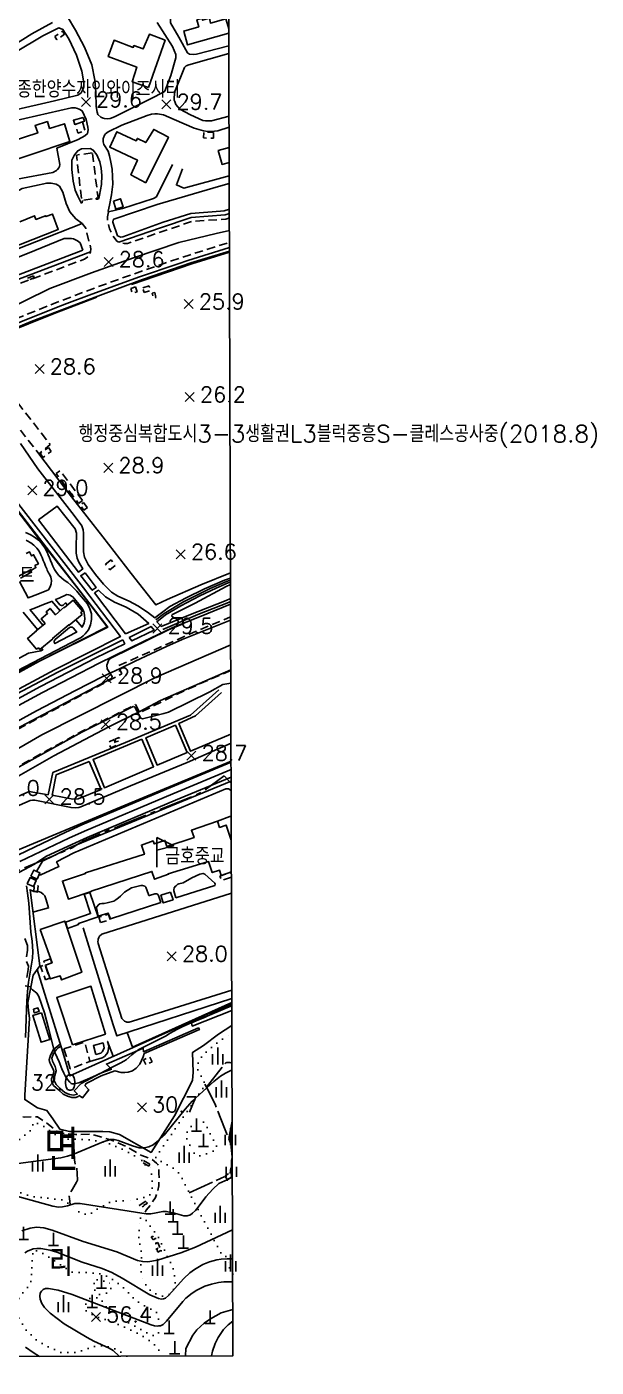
# Model space of a CAD drawing. Header units: millimetres. Extents: x 224638 to 227100, y 430787 to 433573.
# Drawn here: x 226765 to 227100, y 430787 to 431577 of the extents above; entities that cross this region are included whole.
import ezdxf

# ---------------------------------------------------------------- set-up
doc = ezdxf.new("R2010")
doc.units = ezdxf.units.MM
for name, pattern in [('15M2P5', [17.5, 15, -2.5]), ('20M3A3M3', [29, 20, -3, 3, -3]), ('5M2P5', [7.5, 5, -2.5]), ('AM4', [4, 0, -4])]:
    doc.linetypes.add(name, pattern=pattern)
for name, color, linetype in [('A0013110', 1, 'Continuous'), ('A0013117', 1, 'Continuous'), ('A0013118', 1, 'Continuous'), ('A0023119', 1, '5M2P5'), ('A0023210', 7, 'Continuous'), ('A0033324', 1, '5M2P5'), ('A0033327', 32, 'Continuous'), ('A0063321', 7, 'Continuous'), ('B0014111', 7, 'Continuous'), ('B0014115', 7, 'Continuous'), ('B0014116', 7, '5M2P5'), ('B0014118', 7, '5M2P5'), ('B0014411', 7, 'Continuous'), ('B0024120', 3, 'B0024120'), ('B0024127', 7, 'Continuous'), ('C0076117', 7, 'Continuous'), ('C0285311', 7, 'Continuous'), ('D0015112', 3, '15M2P5'), ('D0015212', 3, 'Continuous'), ('D0025111', 3, 'AM4'), ('F0017111', 30, 'Continuous'), ('F0017114', 7, 'Continuous'), ('F0027132', 7, 'Continuous'), ('F0027217', 7, 'Continuous'), ('F0047224', 7, 'Continuous'), ('F0047225', 7, 'Continuous'), ('G0018118', 7, '20M3A3M3'), ('H0017334', 7, 'Continuous'), ('H0049140', 7, 'Continuous'), ('H0049224', 7, 'Continuous'), ('H0049225', 7, 'Continuous'), ('H0049231', 7, 'Continuous')]:
    doc.layers.add(name, color=color, linetype=linetype)
doc.styles.add('HIST', font='romans.shx', dxfattribs={"bigfont": 'ngsw.shx'})
doc.styles.add('ngsw', font='romans.shx', dxfattribs={"bigfont": 'ngsw.shx'})
doc.linetypes.add('B0024120', pattern='A,10,-1.75,[133,ltypeshp.shx,S=0.75,R=0,X=0,Y=0],-3.25', length=15)

# ---------------------------------------------------------------- blocks, each defined once
blk = doc.blocks.new('B0014411')
at = {"layer": 'B0014411'}
for points in [[(0, 17.5), (10, 12.5), (0, 10)], [(0, 17.5), (0, 0)]]:
    blk.add_lwpolyline(points, dxfattribs=at)
blk = doc.blocks.new('C0285311')
at = {"layer": 'C0285311'}
for p, q in [((-3.024, 0.014), (2.976, 0.014)), ((-0.024, 0.014), (-0.024, 7.514))]:
    blk.add_line(p, q, dxfattribs=at)
blk = doc.blocks.new('D0015212')
at = {"layer": 'D0015212'}
for p, q in [((-3.077, -4.058), (-3.077, 1.942)), ((-0.077, -4.058), (-0.077, 5.942)), ((2.923, -4.058), (2.923, 1.942))]:
    blk.add_line(p, q, dxfattribs=at)
blk = doc.blocks.new('F0027217')
at = {"layer": 'F0027217'}
for p, q in [((-2.652, 2.652), (2.652, -2.652)), ((-2.652, -2.652), (2.652, 2.652))]:
    blk.add_line(p, q, dxfattribs=at)

msp = doc.modelspace()

# ---------------------------------------------------------------- linework, layer by layer
at = {"layer": 'A0013110', "flags": 128}
for points in [[(226883.9, 431469.109), (226880.855, 431468.232), (226878.66, 431467.978), (226861.115, 431466.717), (226844.943, 431461.427), (226821.155, 431452.966), (226820.059, 431452.634)], [(226704.729, 431402.486), (226739.941, 431417.154), (226755.539, 431429.008), (226797.619, 431445.081)], [(226716.419, 431381.925), (226732.06, 431388.334), (226767.259, 431403.101), (226806.489, 431417.898), (226832.762, 431427.725), (226861.2, 431437.551), (226883.977, 431444.393)], [(226492.532, 431121.291), (226506.095, 431095.597), (226514.35, 431086.386), (226542.675, 431032.725), (226552.502, 431030.836), (226560.745, 431037.605), (226568.003, 431043.473), (226575.302, 431049.289), (226583.695, 431055.873), (226595.02, 431060.813), (226623.778, 431082.481), (226663.453, 431110.129), (226705.786, 431137.047), (226726.025, 431149.287), (226748.319, 431161.898), (226770.29, 431173.925), (226793.26, 431185.9), (226809.478, 431194.09), (226819.624, 431198.855), (226828.395, 431203.1), (226837.574, 431207.412), (226846.787, 431211.653), (226856.032, 431215.823), (226884.652, 431227.305)], [(226884.744, 431197.968), (226843.369, 431179.941), (226830.778, 431173.273), (226812.943, 431164.363), (226780.502, 431147.363), (226741.794, 431125.328)], [(226579.927, 430962.583), (226580.205, 430961.872), (226581.527, 430961.105), (226582.83, 430960.857), (226586.116, 430960.32), (226594.11, 430966.68), (226613.23, 430981.27), (226620.282, 430986.494), (226624.705, 430990.491), (226631.211, 430998.166), (226636.1, 431006.17), (226654.82, 431028.87), (226672.83, 431049.2), (226684.75, 431058.13), (226689.95, 431061), (226698.59, 431065.24), (226706.39, 431068.41), (226745.25, 431082.92), (226759.76, 431089.04), (226787.69, 431102.49), (226796.95, 431106.63), (226849.14, 431128.69), (226884.913, 431143.541)], [(226748.971, 431072.794), (226768.764, 431083.338), (226776.129, 431088.198), (226791.06, 431095.23), (226800.14, 431099.29), (226852.23, 431121.31), (226884.94, 431134.88)]]:
    msp.add_lwpolyline(points, dxfattribs=at)
at = {"layer": 'A0013117', "flags": 128}
msp.add_lwpolyline([(226764.41, 431070.81), (226765.08, 431066.42), (226765.9, 431060.58), (226767.06, 431043.46), (226767.7, 431038.15), (226768.25, 431032.25), (226767.99, 431028.14), (226765.56, 431014.04), (226765, 431008.63), (226764.64, 431003.12), (226763.87, 430981.54)], dxfattribs=at)
at = {"layer": 'A0013118', "flags": 128}
for points in [[(226883.505, 431596.313), (226869.332, 431592.508), (226852.415, 431587.313), (226850.521, 431584.873), (226849.511, 431583.038), (226849.143, 431581.077), (226849.293, 431578.836), (226854.216, 431570.411), (226859.218, 431561.196), (226860.486, 431560.474), (226862.778, 431560.288), (226864.459, 431560.362), (226883.601, 431565.308)], [(226779.815, 431578.987), (226767.668, 431572.382), (226743.011, 431557.14), (226725.419, 431545.17), (226708.124, 431532.686), (226688.609, 431517.237), (226671.141, 431502.661), (226670.391, 431502.57), (226669.081, 431502.644), (226662.853, 431509.617), (226653.42, 431521.861), (226653.145, 431523.318), (226653.142, 431524.363), (226653.262, 431525.203), (226653.809, 431527.331), (226658.941, 431532.326), (226711.343, 431573.365), (226727.192, 431585.834)], [(226788.426, 431582.73), (226793.201, 431574.617), (226798.618, 431564.55), (226802.82, 431554.129), (226804.619, 431545.129), (226805.205, 431537.846), (226805.46, 431529.701), (226805.981, 431526.219), (226806.539, 431524.901), (226808.262, 431523.281), (226809.608, 431522.685), (226810.32, 431522.509), (226811.911, 431522.363), (226813.763, 431522.517), (226816.344, 431523.489), (226837.922, 431534.297), (226845.051, 431537.984), (226845.833, 431538.68), (226849.343, 431547.811), (226852.396, 431558.234), (226852.363, 431560.245), (226850.483, 431564.863), (226841.39, 431579.137)], [(226757.929, 431561.686), (226774.041, 431571.175), (226783.505, 431575.923), (226785.85, 431575.036), (226789.33, 431569.467), (226793.844, 431559.766), (226796.947, 431550.339), (226798.226, 431543.521), (226798.168, 431541.191), (226797.826, 431540.009), (226796.546, 431537.573), (226794.62, 431536.357), (226780.963, 431532.974), (226756.284, 431527.165)], [(226883.615, 431560.774), (226859.965, 431554.138), (226858.437, 431553.547), (226857.781, 431553.053), (226857.452, 431552.493), (226851.71, 431538.532), (226851.337, 431534.992), (226851.459, 431533.255), (226851.696, 431532.546), (226852.343, 431530.73), (226854.762, 431528.036), (226861.094, 431524.654), (226868.307, 431521.362), (226869.902, 431521.174), (226873.425, 431521.133), (226883.729, 431524.015)], [(226758.882, 431486.808), (226779.851, 431490.852), (226782.041, 431491.941), (226782.722, 431492.506), (226783.392, 431493.417), (226783.811, 431494.251), (226784.022, 431495.441), (226782.222, 431505.057), (226794.861, 431510.146), (226798.815, 431512.294), (226800.316, 431513.64), (226800.803, 431515.804), (226800.59, 431517.486), (226799.602, 431522.032), (226797.285, 431527.018), (226795.397, 431528.11), (226794.474, 431528.455), (226793.181, 431528.756), (226790.879, 431528.764), (226756.562, 431521.069)], [(226850.389, 431495.419), (226841.03, 431476.464), (226839.181, 431475.419), (226820.997, 431469.644), (226812.681, 431467.602), (226812.472, 431467.978), (226813.391, 431471.511), (226814.571, 431477.67), (226815.226, 431483.946), (226815.17, 431488.428), (226814.832, 431492.739), (226814.185, 431496.791), (226813.399, 431500.55), (226812.528, 431503.246), (226810.007, 431507.339), (226809.628, 431508.914), (226809.507, 431509.844), (226809.6, 431510.942), (226809.706, 431511.231), (226810.359, 431512.652), (226810.967, 431513.446), (226812.555, 431514.712), (226820.62, 431518.554), (226835.449, 431524.37), (226838.054, 431525.081), (226840.037, 431525.293), (226841.541, 431525.297), (226845.117, 431524.729), (226851.457, 431521.935), (226863.226, 431516.924), (226868.605, 431515.217), (226871.231, 431514.977), (226872.394, 431514.981), (226875.245, 431515.175), (226877.031, 431515.388), (226883.75, 431517.363)], [(226805.073, 431475.547), (226805.539, 431475.056), (226806.247, 431475.113), (226807.01, 431475.389), (226807.418, 431477.476), (226808.643, 431483.607), (226808.716, 431489.046), (226808.434, 431493.359), (226807.61, 431497.062), (226805.775, 431501.177), (226803.714, 431504.002), (226801.917, 431504.897), (226796.84, 431504.75), (226794.582, 431503.573), (226792.661, 431501.145), (226791.196, 431498.015), (226791.059, 431495.1), (226791.146, 431492.536), (226791.897, 431485.747), (226793.028, 431480.386), (226794.572, 431476.788), (226796.541, 431472.816), (226796.959, 431472.839), (226797.191, 431472.911), (226797.457, 431474.361)], [(226883.839, 431488.737), (226857.115, 431481.45), (226852.731, 431483.455), (226856.224, 431492.833)], [(226705.778, 431420.532), (226720.503, 431427.006), (226729.709, 431434.161), (226770.407, 431450.081), (226797.173, 431460.737), (226793.543, 431463.571), (226789.96, 431467.569), (226787.876, 431472.549), (226785.774, 431479.229), (226783.877, 431482.665), (226781.861, 431483.914), (226778.864, 431484.522), (226776.356, 431484.517), (226761.86, 431481.349), (226730.429, 431464.357), (226696.052, 431447.536), (226690.357, 431445.499), (226688.351, 431445.001), (226686.674, 431444.817), (226684.958, 431444.534), (226683.702, 431443.891), (226676.426, 431439.21), (226704.729, 431402.486)], [(226820.059, 431452.634), (226818.099, 431453.496), (226815.2, 431461.501), (226815.507, 431462.826), (226815.815, 431463.302), (226841.444, 431471.965), (226877.503, 431482.589), (226883.853, 431484.348)], [(226797.619, 431445.081), (226796.064, 431449.333), (226794.431, 431450.538), (226792.202, 431451.676), (226790.863, 431451.959), (226788.03, 431451.997), (226786.66, 431451.851), (226764.926, 431443.081), (226732.213, 431430.085), (226717.613, 431418.511), (226708.235, 431414.41)], [(226699.579, 431373.241), (226725.542, 431339.67), (226761.34, 431293.496), (226798.031, 431246.208), (226819.787, 431217.566), (226780.902, 431198.018), (226752.422, 431182.745), (226720.825, 431164.934), (226680.503, 431140.581), (226657.855, 431125.707), (226631.087, 431107.504), (226602.963, 431087.421), (226584.154, 431073.725), (226567.901, 431064.096), (226552.967, 431055.617), (226547.036, 431051.633), (226542.929, 431047.861), (226537.601, 431042.338)], [(226732.596, 431181.508), (226772.156, 431203.017), (226812.419, 431223.18), (226697.289, 431372.06)], [(226884.576, 431251.999), (226881.132, 431250.853), (226869.213, 431245.665), (226858.512, 431240.372), (226848.907, 431235.215), (226844.775, 431232.065), (226839.948, 431228.64), (226835.648, 431231.945), (226830.029, 431235.727), (226824.908, 431238.413), (226818.314, 431241.272), (226814.408, 431243.756), (226809.848, 431248.327), (226805, 431254.089), (226800.813, 431259.993), (226798.617, 431264.377), (226797.991, 431267.411), (226797.987, 431269.92), (226798.023, 431275.805), (226797.972, 431278.387), (226797.718, 431280.371), (226797.49, 431281.576), (226796.959, 431282.831), (226792.533, 431288.876), (226771.151, 431316.352), (226760.872, 431331.277)], [(226763.869, 431278.9), (226764.778, 431278.439), (226765.694, 431277.991), (226766.616, 431277.556), (226769.173, 431276.131), (226771.493, 431274.347), (226773.526, 431272.241), (226775.228, 431269.859), (226776.562, 431267.253), (226777.261, 431265.593), (226777.958, 431263.932), (226778.651, 431262.269), (226779.342, 431260.605), (226780.03, 431258.941), (226780.955, 431257.026), (226782.101, 431255.234), (226783.45, 431253.59), (226784.984, 431252.117), (226786.682, 431250.836), (226788.678, 431249.346), (226790.586, 431247.744), (226792.398, 431246.035), (226794.109, 431244.225), (226795.713, 431242.319), (226800.327, 431236.786), (226801.799, 431233.951), (226802.621, 431230.864), (226802.754, 431227.672), (226802.192, 431224.527), (226800.961, 431221.579), (226800.056, 431220.286), (226799.016, 431219.098), (226797.853, 431218.03), (226796.582, 431217.094), (226795.373, 431216.382), (226750.001, 431192.772)], [(226760.328, 431249.97), (226765.397, 431240.362), (226766.899, 431240.919), (226772.153, 431242.974), (226777.369, 431245.123), (226778.388, 431246.787), (226778.974, 431248.649), (226779.092, 431250.597), (226778.735, 431252.515), (226777.924, 431254.29), (226777.479, 431255.047), (226777.065, 431255.821), (226776.682, 431256.611), (226776.332, 431257.416), (226775.646, 431259.075), (226774.958, 431260.732), (226774.267, 431262.389), (226773.573, 431264.044), (226772.877, 431265.698), (226771.811, 431267.779), (226770.452, 431269.682), (226768.828, 431271.364), (226766.974, 431272.79), (226764.77, 431274.003), (226764.287, 431274.231)], [(226776.332, 431257.416), (226775.646, 431259.075), (226774.958, 431260.732), (226774.267, 431262.389), (226773.573, 431264.044), (226772.877, 431265.698)], [(226766.684, 431256.716), (226767.384, 431255.39), (226760.954, 431251.997)], [(226884.613, 431239.879), (226882.045, 431238.835), (226859.986, 431230.135), (226843.732, 431223.5), (226841.285, 431226.291), (226846.261, 431230.362), (226855.306, 431235.581), (226866.592, 431241.443), (226876.096, 431246.011), (226883.261, 431249.219), (226884.583, 431249.655)], [(226774.062, 431224.267), (226766.522, 431233.31), (226769.753, 431234.515), (226774.425, 431236.343), (226779.067, 431238.243), (226779.408, 431238.389), (226784.162, 431232.688)], [(226788.48, 431236.067), (226787.404, 431237.357), (226785.939, 431236.137), (226785.472, 431235.906), (226784.953, 431235.857), (226784.452, 431235.998), (226784.033, 431236.309), (226781.539, 431239.301), (226783.679, 431240.216), (226788.259, 431242.261), (226789.2, 431242.134), (226790.106, 431241.854), (226790.953, 431241.426), (226791.718, 431240.865), (226797.106, 431234.402), (226798.125, 431232.358), (226798.684, 431230.145), (226798.758, 431227.863), (226798.344, 431225.618), (226797.46, 431223.513), (226797.117, 431223.021), (226793.402, 431227.476)], [(226884.624, 431236.577), (226870.57, 431230.987), (226850.215, 431222.686), (226833.375, 431214.68), (226807.176, 431201.916), (226773.84, 431184.678), (226742.77, 431168.045), (226715.696, 431152.232), (226685.625, 431133.721), (226655.153, 431113.877), (226625.703, 431093.576), (226592.544, 431069.633), (226571.691, 431054.072), (226557.98, 431041.518), (226548.996, 431031.51)], [(226762.528, 431231.854), (226770.988, 431221.705)], [(226773.225, 431210.654), (226773.974, 431209.756), (226772.8, 431209.145), (226765.694, 431207.702), (226755.049, 431202.163), (226751.297, 431198.6), (226749.834, 431197.499), (226748.159, 431196.76), (226746.36, 431196.421), (226744.531, 431196.5), (226742.768, 431196.993), (226731.879, 431201.432), (226732.595, 431203.189), (226732.901, 431203.627), (226733.345, 431203.924), (226733.867, 431204.039), (226734.395, 431203.957), (226738.158, 431202.423), (226737.591, 431201.034), (226742.981, 431198.837), (226743.277, 431199.564)], [(226741.794, 431125.328), (226745.178, 431117.371), (226765.991, 431126.396), (226777.133, 431124.388), (226779.968, 431137.582), (226822.71, 431155.206), (226861.01, 431171.23), (226877.621, 431186.293)], [(226884.862, 431160.096), (226861.068, 431150.008), (226854.215, 431166.471), (226863.961, 431170.885), (226879.368, 431184.672)], [(226884.878, 431154.739), (226858.969, 431143.481), (226825.759, 431129.636), (226796.385, 431117.268), (226795.289, 431116.992), (226793.05, 431116.828), (226790.708, 431116.847), (226769.363, 431121.193), (226767.883, 431121.236), (226766.672, 431121.143), (226725.657, 431103.189)], [(226771.992, 431077.273), (226772.781, 431077.282), (226783.492, 431082.205), (226782.138, 431084.888), (226792.317, 431090.152), (226881.824, 431127.838), (226883.369, 431127.847), (226884.965, 431126.988)], [(226876.926, 431108.92), (226884.194, 431111.706), (226885.012, 431111.785)], [(226768.733, 431067.567), (226771.079, 431067.179), (226771.188, 431067.602), (226772.031, 431067.345), (226773.166, 431066.873), (226774.176, 431065.993), (226775.186, 431064.867), (226776.031, 431062.612), (226777.399, 431057.825), (226768.204, 431055.322)], [(226885.152, 431066.579), (226808.776, 431042.453), (226807.455, 431041.116), (226807.017, 431040.366), (226806.707, 431039.511), (226806.648, 431038.833), (226806.528, 431038.052), (226806.7, 431036.811), (226820.503, 430992.748), (226822.181, 430991.094), (226823.044, 430990.686), (226823.618, 430990.621), (226824.959, 430990.61), (226826.836, 430991.13), (226885.33, 431009.425)], [(226815.39, 430988.978), (226817.635, 430982.484), (226885.345, 431004.525)], [(226885.353, 431002.15), (226826.836, 430975.753), (226823.766, 430984.48)], [(226801.77, 430967.46), (226808.932, 430969.494), (226810.425, 430970.436), (226811.752, 430971.95), (226812.339, 430972.987), (226812.547, 430973.87), (226812.736, 430974.907), (226812.862, 430976.583), (226812.192, 430979.263), (226815.506, 430970.481)]]:
    msp.add_lwpolyline(points, dxfattribs=at)
for points in [[(226771.448, 431286.219), (226782.425, 431294.398), (226793.148, 431280.897), (226793.832, 431278.509), (226793.814, 431275.683), (226793.636, 431272.962), (226793.642, 431269.358), (226793.716, 431266.584), (226794.226, 431263.812), (226795.265, 431261.292), (226797.581, 431257.384), (226795.101, 431255.408)], [(226798.905, 431255.045), (226805.436, 431246.374), (226803.167, 431244.86), (226796.426, 431253.401)], [(226804.535, 431243.218), (226806.798, 431244.793), (226810.984, 431241.017), (226816.35, 431237.869), (226823.189, 431234.867), (226830.192, 431230.747), (226836.411, 431225.256), (226822.813, 431219.192)], [(226789.794, 431222.88), (226790.311, 431223.137), (226790.886, 431223.19), (226791.441, 431223.032), (226791.903, 431222.685), (226793.985, 431220.188), (226793.394, 431219.861), (226781.121, 431213.475), (226780.735, 431214.231), (226780.693, 431214.791), (226780.87, 431215.324), (226781.238, 431215.747)], [(226824.828, 431217.068), (226826.371, 431214.976), (226839.611, 431221.278), (226837.785, 431223.513)], [(226821.173, 431215.599), (226822.264, 431213.312), (226805.237, 431204.958), (226772.599, 431188.173), (226732.825, 431166.497), (226731.345, 431168.849), (226754.931, 431181.824), (226782.907, 431196.517), (226801.806, 431206.019)], [(226858.989, 431149.239), (226841.337, 431141.902), (226834.798, 431157.968), (226852.147, 431165.395)], [(226832.371, 431157.152), (226839.266, 431140.912), (226810.292, 431128.595), (226803.635, 431145.165)], [(226801.324, 431144.097), (226781.808, 431136.16), (226779.612, 431124.153), (226791.786, 431121.864), (226794.957, 431121.985), (226808.374, 431127.594)], [(226852.466, 431063.747), (226851.225, 431067.893), (226851.211, 431068.402), (226851.477, 431069.711), (226852.262, 431070.634), (226852.695, 431071.07), (226853.505, 431071.741), (226854.225, 431071.977), (226856.702, 431072.561), (226861.817, 431075.522), (226866.569, 431077.748), (226868.4, 431078.148), (226869.487, 431077.756), (226875.383, 431072.336), (226875.625, 431071.817), (226875.418, 431071.098)], [(226843.524, 431060.972), (226842.124, 431065.206), (226841.706, 431065.696), (226841.277, 431066.022), (226840.695, 431066.168), (226839.997, 431066.164), (226836.825, 431065.164), (226836.487, 431065.162), (226836.226, 431065.709), (226834.744, 431069.94), (226834.197, 431070.539), (226832.732, 431070.96), (226831.853, 431070.955), (226826.276, 431069.57), (226822.066, 431067.144), (226820.979, 431065.869), (226819.758, 431064.665), (226818.571, 431063.664), (226817.124, 431062.568), (226815.944, 431061.872), (226811.938, 431060.797), (226810.231, 431060.485), (226808.867, 431060.477), (226807.523, 431060.286), (226806.757, 431059.708), (226805.876, 431058.428), (226805.661, 431058.056), (226805.589, 431057.819), (226806.718, 431053.032), (226812.617, 431054.768), (226813.977, 431051.354)], [(226849.296, 431067.088), (226850.724, 431062.636), (226845.002, 431060.801), (226843.575, 431065.253)], [(226791.46, 430977.201), (226810.937, 430983.531), (226802.406, 431011.659), (226782.294, 431005.095)], [(226805.227, 430971.432), (226803.858, 430976.745), (226809.495, 430978.357), (226810.234, 430975.385), (226809.382, 430973.61), (226808.935, 430973.174), (226808.295, 430972.284)]]:
    msp.add_lwpolyline(points, close=True, dxfattribs=at)
at = {"layer": 'A0023119', "flags": 128}
msp.add_lwpolyline([(226762.2, 430934.8), (226763.19, 430934.72), (226770.97, 430934.73), (226777.48, 430930.31), (226783.68, 430925.25), (226793.26, 430924.41), (226802.95, 430924.54), (226813.97, 430921.28), (226823.73, 430917.03), (226832.27, 430911.97), (226838.32, 430909.74), (226841.082, 430907.579), (226841.795, 430906.783), (226842.296, 430904.901), (226842.451, 430901.616), (226842.5, 430897.913), (226842.294, 430894.275), (226841.696, 430890.933), (226840.368, 430887.321), (226837.683, 430883.169), (226834.842, 430879.851), (226833.594, 430876.966)], dxfattribs=at)
at = {"layer": 'A0023210', "flags": 128}
for points in [[(226147.193, 431098.133), (226186.426, 431119.846), (226218.716, 431136.901), (226272.58, 431165.352), (226289.791, 431173.043), (226394.545, 431228.319), (226414.721, 431240.845), (226456.618, 431261.98), (226498.516, 431283.114), (226558.702, 431317.443), (226601.715, 431340.51), (226628.496, 431351.753), (226652.078, 431363.83), (226688.632, 431382.033), (226706.259, 431390.164), (226727.506, 431399.436), (226739.764, 431404.298), (226749.204, 431408.183), (226778.098, 431422.394), (226802.66, 431431.717), (226827.441, 431440.514), (226854.073, 431449.482), (226876.081, 431454.766), (226883.939, 431456.652)], [(226235.247, 430792.177), (226247.421, 430796.844), (226283.945, 430810.846), (226350.65, 430845.909), (226412.774, 430888.563), (226470.571, 430936.969), (226527.015, 430986.965), (226542.109, 430999.597), (226584.834, 431035.353), (226645.257, 431080.441), (226708.199, 431121.942), (226773.446, 431159.715), (226840.778, 431193.633), (226884.698, 431212.644)], [(226760.515, 431085.12), (226789.375, 431098.86), (226798.545, 431102.96), (226850.685, 431125), (226884.926, 431139.211)]]:
    msp.add_lwpolyline(points, dxfattribs=at)
at = {"layer": 'A0033324', "flags": 128}
for points in [[(226812.681, 431467.602), (226812.039, 431464.642), (226812.258, 431461.829), (226813.334, 431457.544), (226815.358, 431453.544), (226817.64, 431450.299), (226819.249, 431449.476), (226820.916, 431449.127), (226821.924, 431448.985), (226823.923, 431449.06), (226841.629, 431455.04), (226861.527, 431461.866), (226881.852, 431463.379), (226883.916, 431463.996)], [(226565.023, 431337.449), (226568.13, 431336.03), (226570.891, 431335.598), (226573.023, 431335.579), (226573.827, 431335.696), (226595.881, 431346.329), (226610.841, 431354.434), (226612.81, 431355.229), (226626.78, 431358.764), (226629.666, 431359.505), (226670.694, 431380.935), (226707.7, 431397.849), (226745.85, 431414.957), (226759.782, 431425.163), (226798.539, 431439.773), (226800.859, 431441.326), (226801.662, 431442.223), (226802.133, 431443.781), (226802.343, 431445.907), (226799.349, 431457.962), (226797.173, 431460.737)], [(226583.254, 431308.959), (226583.212, 431309.098), (226583.118, 431311.223), (226583.555, 431313.305), (226584.496, 431315.213), (226585.881, 431316.828), (226587.623, 431318.048), (226622.319, 431336.357), (226634.596, 431347.316), (226639.111, 431349.673), (226650.789, 431355.639), (226662.519, 431361.501), (226674.301, 431367.26), (226686.133, 431372.915), (226698.014, 431378.465), (226709.944, 431383.91), (226721.922, 431389.249), (226745.94, 431399.577), (226757.268, 431404.276), (226780.039, 431413.393), (226791.481, 431417.81), (226802.958, 431422.132), (226826.018, 431430.492), (226849.213, 431438.469), (226860.859, 431442.314), (226883.961, 431449.626)]]:
    msp.add_lwpolyline(points, dxfattribs=at)
at = {"layer": 'A0033327', "flags": 128}
for points in [[(226818.793, 431449.709), (226843.286, 431458.233), (226861.321, 431464.291), (226881.354, 431465.805), (226883.908, 431466.541)], [(226802.152, 431443.973), (226757.661, 431427.085), (226742.896, 431416.055), (226706.215, 431400.167), (226684.825, 431390.204), (226664.315, 431380.67), (226628.279, 431362.036), (226611.225, 431357.955), (226573.738, 431338.759), (226568.13, 431336.03)], [(226583.369, 431312.418), (226623.936, 431333.818), (226637.016, 431345.482), (226639.273, 431346.66), (226647.702, 431350.933), (226654.44, 431354.394), (226676.571, 431365.297), (226695.229, 431374.754), (226715.665, 431383.996), (226744.009, 431395.777), (226761.132, 431402.881), (226784.056, 431412.002), (226789.776, 431414.21), (226801.312, 431418.58), (226830.341, 431429.093), (226853.691, 431437.058), (226859.514, 431438.98), (226883.97, 431446.701)], [(226840.617, 431227.465), (226845.518, 431231.213), (226856.909, 431237.976), (226867.903, 431243.554), (226872.655, 431245.838), (226882.197, 431250.036), (226884.579, 431250.827)], [(226884.618, 431238.228), (226883.334, 431237.706), (226865.278, 431230.561), (226844.693, 431221.766)]]:
    msp.add_lwpolyline(points, dxfattribs=at)
at = {"layer": 'A0063321', "flags": 128}
msp.add_lwpolyline([(226788.571, 431045.714), (226795.15, 431048.041), (226795.001, 431048.669), (226806.606, 431052.659), (226801.684, 431066.971), (226798.314, 431065.813), (226802.202, 431054.506), (226787.337, 431049.394)], close=True, dxfattribs=at)
at = {"layer": 'B0014111', "flags": 128}
for points in [[(226797.775, 431523.229), (226798.495, 431520.969), (226792.885, 431519.041), (226792.103, 431521.481)], [(226815.639, 431473.879), (226817.077, 431469.256), (226821.347, 431470.645), (226819.817, 431475.267)], [(226772.524, 431045.148), (226786.952, 431050.096), (226796.953, 431019.948), (226785.136, 431015.41), (226784.311, 431017.779), (226778.392, 431016.058), (226775.579, 431024.142), (226779.452, 431025.489)], [(226773.351, 430996.003), (226778.199, 430980.305), (226772.993, 430978.697), (226768.144, 430994.395)]]:
    msp.add_lwpolyline(points, close=True, dxfattribs=at)
msp.add_lwpolyline([(226885.056, 431097.616), (226882.109, 431106.537), (226878.146, 431105.228), (226876.926, 431108.92), (226861.597, 431103.496), (226863.104, 431099.238), (226847.104, 431094.042), (226845.968, 431097.542), (226839.699, 431095.506), (226838.974, 431097.277), (226832.13, 431094.781), (226833.861, 431089.36), (226799.081, 431078.54), (226799.208, 431078.13), (226785.604, 431073.646), (226789.121, 431062.974), (226802.566, 431067.405), (226802.501, 431067.603), (226838.266, 431079.324), (226839.794, 431074.661), (226848.106, 431077.595), (226847.905, 431077.945), (226871.658, 431085.067), (226873.853, 431078.636), (226878.174, 431080.032), (226879.16, 431076.983), (226885.114, 431079.056)], dxfattribs=at)
at = {"layer": 'B0014115', "flags": 128}
for points in [[(226883.57, 431575.256), (226881.915, 431581.178), (226872.766, 431578.683), (226872.165, 431581.662), (226868.169, 431580.416), (226867.911, 431581.574), (226864.763, 431580.621), (226865.84, 431576.524), (226857.009, 431574.03), (226859.167, 431565.855), (226883.578, 431572.759)], [(226883.787, 431505.494), (226877.374, 431503.707), (226879.603, 431495.521), (226883.814, 431496.684)], [(226760.583, 431461.718), (226769.122, 431465.262), (226769.959, 431463.129), (226775.631, 431465.283), (226775.885, 431464.856), (226779.667, 431466.286), (226783.147, 431457.271), (226701.875, 431425.167)], [(226747.545, 431246.617), (226767.161, 431256.968), (226767.292, 431256.721), (226770.016, 431258.158), (226769.391, 431259.343), (226771.434, 431260.421), (226768.643, 431265.71), (226767.449, 431265.08), (226766.17, 431267.503), (226764.304, 431266.519)]]:
    msp.add_lwpolyline(points, dxfattribs=at)
for points in [[(226836.189, 431540.805), (226826.717, 431544.166), (226829.393, 431552.826), (226812.581, 431558.965), (226816.059, 431568.614), (226827.331, 431564.414), (226827.673, 431565.473), (226833.223, 431563.537), (226836.817, 431572.178), (226846.006, 431568.644)], [(226742.967, 431493.221), (226739.182, 431503.229), (226747.545, 431506.264), (226746.255, 431510.353), (226753.541, 431512.741), (226754.852, 431508.803), (226771.047, 431514.039), (226769.489, 431518.419), (226776.782, 431520.704), (226778.07, 431516.681), (226786.745, 431519.476), (226789.963, 431509.104)], [(226834.728, 431484.728), (226825.903, 431489.438), (226829.731, 431498.1), (226813.478, 431505.753), (226817.712, 431514.714), (226829.051, 431509.468), (226829.742, 431510.823), (226834.698, 431508.357), (226839.413, 431516.141), (226848.043, 431511.511)], [(226797.204, 431230.646), (226796.346, 431231.675), (226797.368, 431232.527), (226791.982, 431238.987), (226786.775, 431234.645), (226786.666, 431234.776), (226781.435, 431230.415), (226778.355, 431234.109), (226776.035, 431232.175), (226776.868, 431231.177), (226773.104, 431228.039), (226775.352, 431225.343), (226770.121, 431220.982), (226770.23, 431220.852), (226765.023, 431216.51), (226770.408, 431210.051), (226771.43, 431210.902), (226772.288, 431209.873), (226779.945, 431216.257), (226779.766, 431216.472), (226789.367, 431224.477), (226789.546, 431224.262)]]:
    msp.add_lwpolyline(points, close=True, dxfattribs=at)
at = {"layer": 'B0014116', "flags": 128}
for points in [[(226785.6, 431573.968), (226786.814, 431572.231), (226782.315, 431568.811), (226781.031, 431570.767)], [(226797.333, 431520.517), (226798.995, 431515.371), (226794.761, 431513.88), (226793.165, 431519.109)], [(226874.462, 431514.356), (226874.487, 431510.884), (226868.736, 431511.108), (226868.903, 431514.675)], [(226803.151, 431502.375), (226793.899, 431501.018), (226796.911, 431474.276), (226806.647, 431475.793)], [(226768.929, 431428.747), (226768.476, 431429.985), (226764.925, 431428.432), (226765.419, 431427.328)], [(226828.597, 431423.5), (226825.84, 431422.512), (226826.754, 431419.634), (226829.527, 431420.607)], [(226832.944, 431422.929), (226836.668, 431424.126), (226837.43, 431421.314), (226833.725, 431420.202)], [(226838.484, 431419.716), (226839.999, 431420.065), (226840.676, 431417.161), (226839.208, 431416.77)], [(226814.285, 431262.831), (226810.911, 431260.183), (226813.419, 431256.883), (226816.554, 431259.403)], [(226817.141, 431153.377), (226814.058, 431151.988), (226812.827, 431155.5), (226816.078, 431156.868)], [(226817.07, 431155.508), (226816.423, 431157.12), (226818.915, 431158.116), (226819.658, 431156.36)], [(226770.926, 431067.388), (226768.733, 431067.567), (226769.015, 431071.008), (226771.208, 431070.828)], [(226807.946, 431049.139), (226807.036, 431052.35), (226812.821, 431053.988), (226813.73, 431050.778)], [(226778.469, 431027.803), (226774.614, 431026.442), (226775.3, 431024.501), (226772.595, 431023.409), (226775.648, 431015.55), (226778.024, 431016.405), (226775.476, 431024.139), (226779.293, 431025.56)], [(226786.467, 430974.925), (226790.21, 430963.05), (226801.77, 430967.46), (226798.73, 430978.859)], [(226834.636, 430965.593), (226833.246, 430968.465), (226837.023, 430970.156), (226838.413, 430967.283)], [(226837.05, 430906.88), (226836.433, 430905.837), (226832.432, 430908.219), (226833.083, 430909.366)], [(226882.657, 430897.992), (226881.345, 430899.894), (226883.893, 430901.828), (226885.393, 430899.36)], [(226834.659, 430885.119), (226830.762, 430882.693), (226831.562, 430881.208), (226833.44, 430882.291), (226833.312, 430882.59), (226835.601, 430884.047)], [(226840.176, 430863.26), (226839.296, 430862.465), (226837.914, 430863.884), (226838.862, 430864.661)], [(226843.638, 430856.078), (226841.817, 430855.234), (226841.09, 430857.089), (226841.822, 430857.479), (226840.568, 430860.382), (226841.811, 430860.791)]]:
    msp.add_lwpolyline(points, close=True, dxfattribs=at)
for points in [[(226884.745, 431197.604), (226857.388, 431185.738), (226831.159, 431172.705), (226828.68, 431177.507), (226797.166, 431161.794), (226746.611, 431134.045), (226701.289, 431106.644), (226665.213, 431083.196), (226635.121, 431061.663), (226609.853, 431043.234), (226598.661, 431058.406), (226627.425, 431079.57), (226661.591, 431102.859), (226694.618, 431124.921), (226727.598, 431145.187), (226758.54, 431162.673), (226792.77, 431180.906), (226820.507, 431195.55), (226818.281, 431200.303), (226863.006, 431220.081), (226884.647, 431229.117)], [(226885.123, 431075.882), (226879.243, 431073.941), (226878.356, 431076.553), (226885.114, 431078.86)]]:
    msp.add_lwpolyline(points, dxfattribs=at)
at = {"layer": 'B0014118', "flags": 128}
for points in [[(226754.678, 431361.087), (226778.432, 431330.558), (226771.681, 431325.151), (226747.923, 431355.899)], [(226777.44, 431328.964), (226778.951, 431326.599), (226774.236, 431323.063), (226772.567, 431325.329)], [(226797.327, 431297.756), (226795.052, 431295.909), (226781.907, 431313.532), (226784.177, 431315.203)], [(226800.271, 431293.518), (226798.171, 431291.963), (226796.041, 431294.95), (226798.075, 431296.556)]]:
    msp.add_lwpolyline(points, close=True, dxfattribs=at)
at = {"layer": 'B0024120', "flags": 128}
for points in [[(226826.3, 431424.882), (226861.87, 431436.915), (226883.979, 431443.859)], [(226748.049, 431355.995), (226734.884, 431372.506), (226725.721, 431384.752), (226750.54, 431395.502), (226780.822, 431407.75), (226805.81, 431417.325)], [(226697.374, 431371.503), (226715.734, 431347.488), (226741.601, 431314.203), (226769.765, 431277.628), (226794.052, 431246.711), (226811.965, 431223.31), (226757.748, 431195.906), (226749.668, 431191.854), (226748.836, 431190.655), (226718.334, 431172.68), (226672.73, 431145.329), (226651.337, 431132.094), (226628.361, 431117.015), (226604.564, 431099.527), (226595.028, 431093.199), (226587.703, 431085.294), (226572.049, 431076.987), (226561.66, 431070.667), (226552.75, 431063.81), (226544.459, 431056.633), (226534.623, 431048.52), (226524.103, 431068.205), (226510.617, 431093.861), (226498.241, 431117.84)], [(226884.566, 431255.067), (226867.018, 431247.993), (226847.25, 431239.398), (226840.56, 431236.199), (226826.164, 431254.638), (226809.334, 431276.327), (226790.945, 431299.802), (226771.707, 431325.122)], [(226884.911, 431144.188), (226820.096, 431117.281), (226751.663, 431088.685), (226718.2, 431074.832), (226692.392, 431063.407), (226678.184, 431054.62), (226668.362, 431045.496), (226657.57, 431033.204), (226644.075, 431017.328), (226632.565, 431001.28), (226623.487, 430991.255), (226615.223, 430983.546), (226605.156, 430975.87), (226592.807, 430966.937), (226584.399, 430960.831)], [(226884.948, 431132.379), (226790.05, 431093.32), (226780.268, 431088.529), (226773.945, 431085.431), (226770.39, 431079.297)], [(226885.395, 430988.653), (226877.6, 430983.48), (226868.68, 430976.79), (226862.25, 430972.72), (226862.566, 430961.19), (226862.255, 430956.116), (226851.5, 430935.39), (226837.77, 430913.87), (226819.2, 430924.44), (226813.46, 430926.05), (226809.33, 430926.15), (226789.76, 430926.13), (226783.98, 430927.65), (226779.96, 430933.62), (226776.41, 430938.54), (226770.9, 430940.11), (226763.4, 430944.93), (226763.39, 430947.54), (226766.29, 430992.9), (226765.64, 430997.45), (226765.21, 431002.21), (226768.4, 431018.2), (226772.23, 431023.73), (226766.52, 431068.533), (226768.733, 431067.567)], [(226815.39, 430988.978), (226797.845, 431046.126)]]:
    msp.add_lwpolyline(points, dxfattribs=at)
at = {"layer": 'B0024127', "flags": 128}
for points in [[(226767.001, 431076.473), (226770.618, 431074.766), (226772.325, 431078.384), (226768.707, 431080.09)], [(226764.846, 431072.037), (226768.463, 431070.33), (226770.171, 431073.948), (226766.553, 431075.654)]]:
    msp.add_lwpolyline(points, close=True, dxfattribs=at)
at = {"layer": 'C0076117', "flags": 128}
msp.add_lwpolyline([(226768.46, 430998.2), (226769.02, 430995.99), (226771.84, 430996.76), (226771.18, 430998.94)], close=True, dxfattribs=at)
msp.add_lwpolyline([(226784.373, 430977.752), (226780.329, 430974.443), (226778.481, 430971.131), (226777.874, 430968.411), (226777.994, 430967.465), (226778.625, 430965.77), (226780.208, 430962.816), (226780.502, 430961.697), (226780.235, 430960.395), (226779.174, 430957.232), (226779.209, 430956.149), (226779.394, 430955.138), (226780.416, 430953.272), (226783.29, 430950.692), (226786.013, 430948.112), (226788.534, 430946.983), (226791.211, 430946.18), (226793.451, 430946.293), (226794.857, 430946.777), (226795.491, 430947.308), (226797.326, 430945.916), (226801.174, 430950.675), (226799.059, 430953.143), (226799.213, 430954.141), (226799.948, 430954.55), (226808.351, 430958.878), (226816.415, 430961.838), (226820.119, 430960.86), (226822.337, 430960.936), (226824.331, 430961.12), (226826.826, 430961.971), (226828.987, 430963.442), (226831.186, 430965.809), (226833.107, 430970.147), (226833.777, 430972.065), (226866.228, 430986.17), (226865.703, 430987.143), (226833.345, 430973.096), (226833.211, 430975.314), (226811.509, 430965.867), (226814.451, 430962.876), (226807.549, 430960.239), (226796.675, 430954.497), (226792.592, 430950.22), (226794.402, 430948.213), (226792.129, 430947.645), (226789.844, 430947.973), (226787.048, 430949.201), (226784.261, 430951.579), (226781.865, 430953.893), (226780.507, 430956.553), (226780.537, 430957.694), (226781.051, 430959.084), (226781.867, 430961.907), (226781.725, 430962.91), (226781.291, 430964.411), (226779.677, 430967.662), (226779.329, 430969.344), (226780.254, 430972.022), (226782.077, 430974.546), (226783.12, 430975.418), (226784.776, 430976.456)], dxfattribs=at)
at = {"layer": 'D0015112', "flags": 128}
for points in [[(226870.348, 430952.347), (226880.93, 430965.7), (226881.8, 430966.57), (226882.45, 430966.86), (226884.1, 430966.73), (226885.464, 430966.419)], [(226869.51, 430953.969), (226870.348, 430952.347), (226875.5, 430942.37), (226881.07, 430928.15), (226883.501, 430922.103), (226884.74, 430919.02), (226885.53, 430911.23), (226885.123, 430907.51), (226884.451, 430901.371)], [(226883.501, 430922.103), (226885.32, 430931.31), (226885.572, 430931.793)], [(226792.11, 430921.802), (226792.798, 430909.555), (226793.082, 430906.946), (226793.671, 430906.129), (226793.987, 430905.388), (226794.342, 430901.45), (226794.374, 430897.571), (226793.969, 430896.308), (226791.531, 430892.206), (226791.026, 430891.224), (226789.935, 430889.46), (226789.689, 430888.586), (226789.632, 430887.841), (226789.662, 430886.774), (226790.14, 430883.133)], [(226885.647, 430907.5), (226885.123, 430907.51)], [(226860.282, 430890.091), (226881.137, 430899.668)], [(226884.702, 430900.895), (226885.671, 430899.879)]]:
    msp.add_lwpolyline(points, dxfattribs=at)
at = {"layer": 'D0025111', "flags": 128}
for points in [[(226885.815, 430853.488), (226884.29, 430852.71), (226881.67, 430852.5), (226879.65, 430853.35), (226860.56, 430889.54), (226860.282, 430890.091), (226854.62, 430901.33), (226851.49, 430904.17), (226841.39, 430909.75), (226840.57, 430910.54), (226840.64, 430911.13), (226869.46, 430953.25), (226869.51, 430953.969), (226869.53, 430954.25), (226868.63, 430956.11), (226864.86, 430963.43), (226865.18, 430965.47), (226867.17, 430969.73), (226870.49, 430973.28), (226876.83, 430978.38), (226885.409, 430984.076)], [(226823.426, 430793.933), (226820.54, 430795.99), (226814.78, 430799.16), (226806.3, 430800.25), (226793.58, 430796.01), (226784.78, 430796.12), (226776.74, 430799.63), (226770.14, 430803.47), (226763.84, 430809.63), (226758.98, 430817.95), (226758.43, 430825.16), (226760.77, 430829.6), (226764.76, 430834.01), (226767.01, 430837.52), (226767.51, 430843.33), (226767.7, 430848.8), (226768.11, 430853.99), (226768.37, 430856.29), (226772.77, 430855.29), (226780.94, 430850.06), (226785.91, 430846.67), (226791.52, 430843.29), (226799.73, 430843.09), (226808.64, 430842.32), (226816.11, 430838.68), (226822.02, 430833.71), (226828.83, 430826.54), (226836, 430822.4), (226840.7, 430820.27), (226842.76, 430813.73), (226842.06, 430806.65), (226838.16, 430806.06), (226830.11, 430810.63), (226824.58, 430813.51), (226817.68, 430817.39), (226812.74, 430820.9), (226809.71, 430825.25), (226807.16, 430828.43), (226801.94, 430828), (226799.34, 430824.63), (226799.44, 430820.72), (226805.35, 430817.24), (226811.64, 430815.09), (226820.62, 430811.76), (226828.74, 430808.02), (226835.96, 430803.73), (226840.84, 430799.82), (226844.55, 430794.31), (226844.702, 430793.997)], [(226885.85, 430842.179), (226882.72, 430848.35), (226883.76, 430849.43), (226884.81, 430850.01), (226885.825, 430850.299)]]:
    msp.add_lwpolyline(points, dxfattribs=at)
for points in [[(226832.353, 430909.147), (226831.949, 430907.864), (226836.515, 430905.296), (226837.159, 430905.771), (226837.525, 430904.962), (226837.84, 430903.539), (226838.402, 430898.013), (226838.419, 430891.814), (226838.09, 430890.736), (226836.981, 430888.728), (226836.166, 430888.172), (226834.733, 430887.595), (226825.485, 430885.425), (226817.695, 430885.312), (226813.463, 430884.378), (226807.247, 430881.152), (226801.487, 430877.289), (226799.715, 430877.279), (226796.81, 430877.902), (226795.921, 430878.371), (226793.36, 430880.357), (226792.142, 430881.801), (226790.14, 430883.133), (226789.662, 430883.451), (226787.902, 430884.749), (226786.512, 430885.477), (226784.427, 430886.102), (226779.826, 430886.556), (226773.541, 430887.228), (226768.914, 430887.658), (226765.325, 430888.596), (226763.212, 430889.268), (226760.948, 430890.127), (226756.221, 430892.127), (226753.381, 430893.51), (226750.48, 430895.464), (226746.848, 430897.799), (226745.343, 430898.997), (226743.551, 430900.906), (226742.628, 430901.998), (226742.28, 430902.718), (226742.288, 430903.287), (226742.52, 430903.699), (226756.856, 430918.559), (226767.472, 430927.302), (226768.044, 430928.053), (226768.124, 430928.761), (226768.14, 430930.931), (226768.385, 430931.519), (226769.123, 430931.523), (226774.331, 430929.441), (226780.487, 430924.864), (226782.483, 430923.788), (226785.169, 430922.526), (226786.735, 430922.052), (226789.621, 430921.549), (226792.11, 430921.802), (226792.24, 430921.815), (226801.932, 430921.207), (226807.332, 430920.524), (226814.121, 430918.603), (226821.075, 430915.648), (226829.822, 430910.812)], [(226860.57, 430918.12), (226858.59, 430922.35), (226858.42, 430923.69), (226858.58, 430925.03), (226862.18, 430930.17), (226865.15, 430931.69), (226867.26, 430931.98), (226868.26, 430931.95), (226869.35, 430931.38), (226876.64, 430916.85), (226876.15, 430915.76), (226874.71, 430914.81), (226870.71, 430913.07), (226868.53, 430912.6), (226866.09, 430911.79), (226864.97, 430911.83), (226863.81, 430912.52)], [(226882.558, 430897.607), (226881.137, 430899.668), (226880.935, 430899.96), (226883.977, 430902.268), (226884.451, 430901.371), (226884.702, 430900.895), (226885.534, 430899.32)], [(226831.654, 430875.258), (226831.868, 430875.484), (226832.125, 430875.6), (226832.388, 430875.602), (226833.185, 430875.485), (226833.378, 430875.329), (226833.942, 430874.755), (226835.596, 430872.789), (226836.113, 430872.103), (226837.064, 430870.618), (226837.56, 430869.965), (226838.691, 430868.581), (226840.72, 430865.848), (226841.658, 430864.504), (226842.086, 430863.812), (226842.899, 430862.301), (226845.144, 430857.511), (226846.171, 430855.026), (226846.89, 430853.432), (226848.014, 430851.118), (226849.715, 430847.947), (226850.427, 430846.428), (226850.76, 430845.626), (226851.004, 430844.861), (226851.189, 430843.999), (226851.653, 430841.489), (226851.902, 430839.878), (226851.951, 430838.99), (226851.962, 430837.244), (226851.936, 430836.372), (226851.861, 430835.514), (226851.704, 430834.683), (226851.501, 430834.164), (226850.753, 430832.592), (226850.281, 430831.914), (226849.732, 430831.255), (226849.103, 430830.618), (226848.645, 430830.304), (226847.837, 430829.889), (226846.979, 430829.528), (226846.148, 430829.298), (226845.616, 430829.274), (226843.793, 430829.28), (226843.053, 430829.426), (226841.494, 430830.045), (226838.561, 430831.757), (226837.794, 430832.266), (226837.127, 430832.851), (226836.547, 430833.433), (226835.948, 430834.098), (226834.807, 430835.643), (226834.266, 430836.416), (226833.793, 430837.207), (226833.395, 430837.993), (226833.102, 430838.748), (226832.815, 430839.665), (226832.012, 430842.881), (226831.847, 430843.731), (226831.749, 430844.567), (226831.694, 430845.509), (226831.7, 430848.106), (226831.738, 430848.942), (226832.053, 430851.544), (226832.114, 430852.444), (226832.148, 430854.106), (226832.118, 430854.973), (226832.007, 430855.804), (226831.572, 430857.414), (226831.309, 430859.135), (226830.72, 430861.595), (226830.591, 430862.431), (226830.473, 430864.132), (226830.461, 430865.876), (226830.5, 430866.76), (226830.928, 430869.451), (226831.033, 430870.288), (226831.3, 430872.793), (226831.335, 430873.62)], [(226840.319, 430863.254), (226839.292, 430862.326), (226837.767, 430863.892), (226838.871, 430864.797)], [(226843.765, 430856.026), (226841.763, 430855.098), (226840.965, 430857.135), (226841.694, 430857.524), (226840.433, 430860.442), (226841.87, 430860.915)], [(226810.057, 430838.172), (226804.559, 430839.079), (226804.071, 430838.875), (226804.795, 430832.35), (226806.416, 430830.274), (226809.206, 430830.173), (226812.752, 430831.485), (226815.019, 430835.264), (226814.452, 430836.455)]]:
    msp.add_lwpolyline(points, close=True, dxfattribs=at)
at = {"layer": 'F0017111', "flags": 128}
for points, elevation in [([(226754.415, 431161.099), (226814.565, 431192.943), (226814.768, 431193.282), (226814.836, 431193.958), (226812.76, 431197.435), (226811.868, 431198.511), (226811.782, 431200.751), (226813.001, 431203.856), (226813.332, 431204.254), (226814.074, 431204.772), (226847.999, 431221.43), (226851.311, 431222.97), (226857.001, 431225.26), (226857.089, 431225.392), (226857.089, 431225.507), (226855.962, 431228.586), (226855.874, 431228.648), (226851.443, 431228.678), (226851.029, 431228.792), (226850.131, 431229.355), (226850.052, 431229.566), (226850.061, 431229.778), (226850.316, 431230.481), (226850.711, 431230.838), (226863.851, 431237.238), (226882.015, 431246.989), (226884.588, 431248.172)], 30), ([(226884.768, 431190.051), (226879.997, 431189.246), (226872.319, 431185.044), (226847.968, 431173.066), (226845.214, 431172.292), (226832.65, 431169.099), (226831.677, 431169.452), (226828.229, 431175.903), (226827.919, 431176.256), (226827.168, 431176.433), (226797.015, 431161.19), (226747.228, 431133.788)], 30), ([(226763.358, 431039.905), (226765.047, 431035.746), (226765.018, 431032.995), (226764.374, 431029.077)], 30), ([(226764.453, 431026.304), (226765.674, 431023.458), (226765.337, 431021.543), (226764.548, 431016.77)], 30), ([(226763.668, 431011.943), (226766.804, 431011.389), (226766.89, 431011.321), (226766.949, 431011.194), (226767.052, 431010.64), (226767.128, 431010.469), (226767.179, 431010.376), (226767.463, 431010.124), (226768.012, 431009.676), (226770.472, 431007.708), (226771.689, 431005.755), (226774.962, 430996.105), (226777.326, 430987.099), (226780.504, 430974.694), (226781.345, 430972.313), (226783.681, 430967.196), (226785.338, 430963.046), (226786.35, 430960.435), (226787.303, 430958.604), (226788.553, 430956.872), (226789.898, 430955.265), (226790.729, 430954.541), (226791.378, 430954.304), (226792.184, 430954.232), (226793.312, 430954.392), (226795.182, 430954.908), (226798.04, 430955.929), (226801.776, 430957.529), (226807.786, 430960.394), (226814.516, 430963.929), (226820.033, 430966.559), (226821.758, 430967.504), (226823.031, 430968.416), (226826.393, 430971.413), (226828.341, 430972.908), (226830.66, 430974.381), (226834.59, 430976.496), (226846.217, 430982.382), (226849.031, 430984), (226852.897, 430986.328), (226856.434, 430988.074), (226861.423, 430990.155), (226869.314, 430993.311), (226873.797, 430995.384), (226885.33, 431001.236), (226885.356, 431001.249)], 30), ([(226756.52, 430906.97), (226784.59, 430910.63), (226788.66, 430911.57), (226791.65, 430912.55), (226809.5, 430920.17), (226813.91, 430921.42), (226816.04, 430921.5), (226818.49, 430920.97), (226826.82, 430917.65), (226830.69, 430916.61), (226833.65, 430916.5), (226836.39, 430917.1), (226839, 430918.38), (226842.13, 430920.82), (226845.49, 430924.07), (226857.87, 430939.4), (226862.07, 430944.03), (226874.69, 430955.6), (226878.72, 430958.67), (226881.7, 430960.56), (226885.476, 430962.498)], 35), ([(226752.19, 430889.96), (226779.95, 430882.16), (226783.37, 430881.68), (226785.59, 430881.76), (226788.61, 430882.49), (226792.9, 430883.8), (226796, 430883.87), (226834.83, 430877.63), (226837.65, 430877.64), (226840.79, 430878.22), (226844.75, 430879.08), (226846.75, 430879.09), (226851.51, 430878.03), (226857.15, 430876.49), (226859.05, 430876.54), (226860.92, 430877.17), (226862.27, 430878.07), (226863.94, 430879.69), (226866.13, 430882.33), (226870.06, 430887.69), (226874.15, 430892.17), (226877.75, 430895.51), (226883.017, 430897.985), (226885.672, 430899.408)], 40), ([(226761.75, 430867.74), (226766.6, 430869.34), (226770.35, 430869.83), (226772.5, 430869.76), (226774.67, 430869.43), (226779.46, 430868.17), (226797.82, 430861.34), (226817.6, 430855.3), (226829.71, 430850.33), (226832.94, 430849.58), (226835.83, 430849.52), (226841.65, 430850.53), (226855.33, 430854.71), (226863.93, 430858.08), (226885.77, 430868.21)], 45), ([(226885.865, 430837.59), (226880.61, 430837.6), (226877.48, 430837.27), (226873.34, 430836.39), (226869.42, 430835.06), (226864.78, 430832.78), (226862.03, 430831.07), (226858.26, 430828.04), (226856.44, 430826.11), (226846.91, 430814.5), (226844.91, 430812.64), (226843.25, 430811.73), (226841.62, 430811.53), (226839.9, 430811.77), (226837.93, 430812.31), (226791.41, 430830.25), (226783.11, 430832.68), (226777.38, 430833.8), (226775.55, 430833.67), (226774.2, 430833.14), (226773.17, 430832.24), (226772.5, 430831.01), (226772.28, 430829.26), (226772.47, 430827.51), (226773.48, 430824.99), (226774.98, 430822.62), (226778.29, 430819.32), (226786.65, 430812.95), (226800.21, 430804.82), (226804.07, 430802.71), (226813.06, 430798.7), (226815.56, 430797.17), (226819.09, 430793.92)], 55), ([(226858.04, 430794.037), (226858.17, 430798.45), (226862.35, 430806.28), (226864.65, 430809.39), (226869.01, 430813.39), (226872.72, 430815.96), (226879.15, 430819.38), (226885.915, 430821.379)], 60), ([(226885.936, 430814.587), (226883.13, 430812.34), (226880.45, 430809.56), (226877.36, 430804.97), (226875.58, 430801.28), (226874.02, 430796.91), (226873.431, 430794.082)], 65)]:
    msp.add_lwpolyline(points, dxfattribs=dict(at, elevation=elevation))
at = {"layer": 'F0017114', "elevation": 50, "flags": 128}
for points in [[(226885.822, 430851.25), (226882.59, 430851.32), (226879.15, 430851.03), (226876.59, 430850.58), (226872.16, 430849.38), (226868.35, 430847.86), (226863.31, 430845.02), (226860.67, 430843.05), (226857.02, 430839.68), (226848.04, 430829.56), (226846.22, 430828.16), (226845.07, 430827.64), (226843.84, 430827.49), (226842.12, 430827.87), (226837.15, 430830.12), (226820.7, 430839.88), (226814.61, 430843.11), (226808.93, 430845.54), (226797.12, 430849.33), (226782.21, 430855.07), (226778.31, 430856.23), (226772.97, 430857.3), (226770.49, 430857.34), (226768.42, 430857.03), (226765.1, 430855.76), (226763.37, 430854.73)], [(226763.87, 430799.23), (226768.36, 430796.01), (226772.061, 430793.78)]]:
    msp.add_lwpolyline(points, dxfattribs=at)
at = {"layer": 'F0047224', "flags": 128}
for points in [[(226885.354, 431001.694), (226857.073, 430988.939), (226789.866, 430958.905), (226785.902, 430972.838), (226770.715, 431021.549)], [(226885.368, 430997.351), (226861.997, 430988.253), (226861.642, 430990.074)]]:
    msp.add_lwpolyline(points, dxfattribs=at)
at = {"layer": 'F0047225', "flags": 128}
msp.add_lwpolyline([(226885.359, 431000.223), (226881.513, 430998.601), (226861.642, 430990.074)], dxfattribs=at)
at = {"layer": 'G0018118', "flags": 128}
msp.add_lwpolyline([(226884.951, 431131.236), (226883.288, 431133.11), (226880.92, 431135.61), (226867.963, 431126.169), (226861.942, 431123.329), (226837.627, 431113.628), (226820.264, 431106.557), (226798.151, 431097.326), (226794.687, 431095.406), (226791.372, 431093.135), (226752.111, 431076.754), (226751.831, 431074.713), (226743.096, 431071.073), (226742.783, 431065.663), (226725.165, 431063.102), (226714.137, 431059.312), (226707.893, 431056.431), (226708.182, 431055.911), (226696.585, 431050.671), (226686.251, 431044.54), (226681.219, 431040.32), (226674.283, 431033.279), (226644.854, 430995.396), (226634.264, 430983.444), (226622.75, 430973.033), (226603.656, 430958.122), (226581.782, 430942.84), (226570.268, 430934.33), (226562.465, 430927.669), (226558.3, 430923.879), (226549.854, 430918.188), (226530.1, 430900.686), (226521.398, 430889.415), (226508.853, 430873.404), (226498.626, 430860.483), (226497.438, 430858.662), (226471.688, 430826), (226460.999, 430812.768), (226455.201, 430805.498), (226441.027, 430792.791)], dxfattribs=at)
at = {"layer": 'H0017334', "flags": 128}
msp.add_lwpolyline([(226877.37, 433568.33), (224637.58, 433561.64), (224645.5, 430787.43), (226886, 430794.12)], close=True, dxfattribs=at)

# ---------------------------------------------------------------- block references
at = {"layer": 'B0014411'}
msp.add_blockref('B0014411', (226841.175, 431081.851), dxfattribs=at)
at = {"layer": 'C0285311'}
for p in [(226864.59, 430926.275), (226868.717, 430917.28), (226849.158, 430877.551), (226850.848, 430872.911), (226762.694, 430862.562), (226780.328, 430859), (226853.48, 430865.733), (226856.862, 430857.543), (226808.6, 430833.997), (226803.207, 430822.58), (226872.527, 430813.2), (226848.505, 430807.329), (226851.754, 430795.329)]:
    msp.add_blockref('C0285311', p, dxfattribs=at)
at = {"layer": 'D0015212'}
for p in [(226877.11, 430969.78), (226879.3, 430950.3), (226884.59, 430922.24), (226857.39, 430911.858), (226771.094, 430906.647), (226813.81, 430903.84), (226885.18, 430903.47), (226878.6, 430876.42), (226841.62, 430845.33), (226884.72, 430847.88), (226786.25, 430823.84)]:
    msp.add_blockref('D0015212', p, dxfattribs=at)
at = {"layer": 'F0027217'}
for p in [(226799.426, 431532.31, 29.611), (226846.817, 431530.875, 29.689), (226812.741, 431438.165, 28.624), (226859.94, 431413.279, 25.882), (226772.156, 431375.115, 28.627), (226860.614, 431358.561, 26.15), (226812.596, 431316.897, 28.915), (226767.842, 431303.661, 29.046), (226855.274, 431266.007, 26.592), (226841.534, 431222.307, 29.488), (226811.707, 431193.063, 28.854), (226811.085, 431165.939, 28.47), (226861.554, 431147.524, 28.739), (226777.949, 431121.821, 28.451), (226849.937, 431029.305, 28.036), (226832.381, 430940.508, 30.73), (226805.353, 430816.931, 56.353)]:
    msp.add_blockref('F0027217', p, dxfattribs=at)

# ---------------------------------------------------------------- texts
at = {"layer": 'F0027132', "style": 'ngsw'}
for s, p in [('29.6', (226805.426, 431529.31)), ('29.7', (226852.817, 431527.875)), ('28.6', (226818.741, 431435.165)), ('25.9', (226865.94, 431410.279)), ('28.6', (226778.156, 431372.115)), ('26.2', (226866.614, 431355.561)), ('28.9', (226818.596, 431313.897)), ('29.0', (226773.842, 431300.661)), ('26.6', (226861.274, 431263.007)), ('29.5', (226847.534, 431219.307)), ('28.9', (226817.707, 431190.063)), ('28.5', (226817.085, 431162.939)), ('28.7', (226867.554, 431144.524)), ('28.0', (226745.193, 431123.916)), ('28.5', (226783.949, 431118.821)), ('28.0', (226855.937, 431026.305)), ('32.0', (226766.981, 430950.569)), ('30.7', (226838.381, 430937.508)), ('56.4', (226811.353, 430813.931))]:
    msp.add_text(s, height=9, dxfattribs=at).set_placement(p)
at = {"layer": 'H0049140', "style": 'HIST'}
for s, p in [('새샘마을2단지세종한양수자인와이즈시티', (226689.053, 431534.834)), ('세종중흥S클래스에코시티호려울마을8단지아파트', (226568.39, 431248.524)), ('금호중교', (226846.149, 431083.32))]:
    msp.add_text(s, height=10, dxfattribs=at).set_placement(p)
at = {"layer": 'H0049224', "style": 'HIST'}
msp.add_text('금    남    면', height=24, dxfattribs=at).set_placement((226589.5, 430902.884))
at = {"layer": 'H0049225', "style": 'HIST'}
msp.add_text('호      탄      리', height=16, dxfattribs=at).set_placement((226606.713, 430841.164))
at = {"layer": 'H0049231', "style": 'HIST'}
msp.add_text('행정중심복합도시3-3생활권L3블럭중흥S-클레스공사중(2018.8)', height=10, dxfattribs=at).set_placement((226795.115, 431331.964))

doc.saveas('drawing.dxf')
